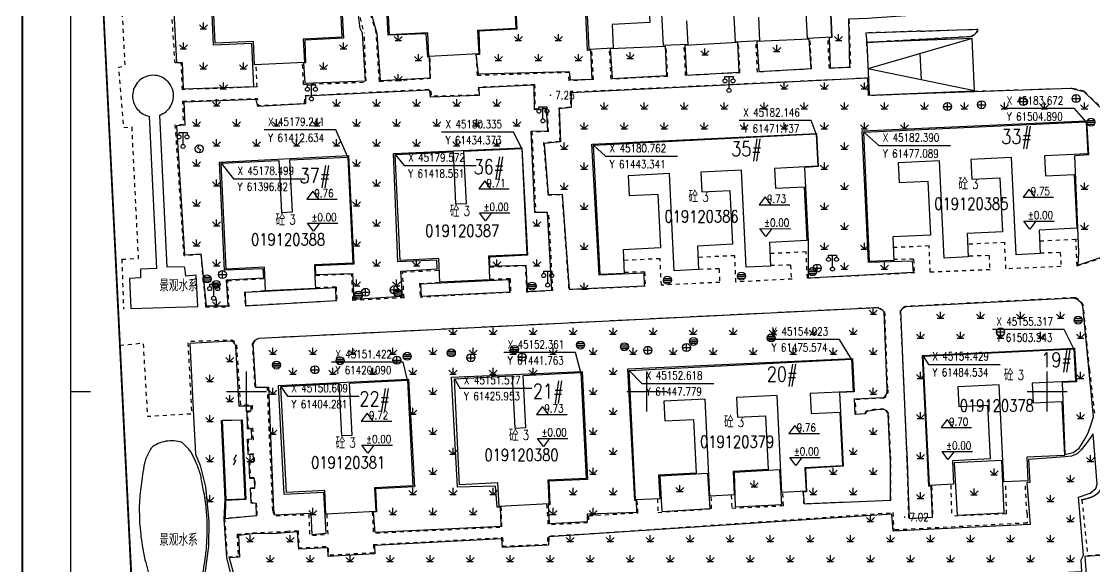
# Model space of a CAD drawing. Extents: x 61369 to 61739, y 45048 to 45284.
# Drawn here: x 61371.9 to 61505.9, y 45128.1 to 45196.2 of the extents above; entities that cross this region are included whole.
import ezdxf
from ezdxf.enums import TextEntityAlignment as Align

# ---------------------------------------------------------------- set-up
doc = ezdxf.new("R2010")
doc.units = 0
doc.header["$LTSCALE"] = 0.5
doc.linetypes.add('X6', pattern=[2, 1, -1])
doc.layers.get('0').update_dxf_attribs({"linetype": 'CONTINUOUS'})
for name, color, linetype in [('COMPONENT', 4, 'CONTINUOUS'), ('DLDW', 11, 'CONTINUOUS'), ('DLSS', 4, 'CONTINUOUS'), ('GCD', 1, 'CONTINUOUS'), ('GXYZ', 4, 'CONTINUOUS'), ('JMD', 6, 'CONTINUOUS'), ('STAIR', 2, 'CONTINUOUS'), ('SXSS', 5, 'CONTINUOUS'), ('TK', 7, 'CONTINUOUS'), ('ZBTZ', 3, 'CONTINUOUS'), ('ZJ', 7, 'CONTINUOUS')]:
    doc.layers.add(name, color=color, linetype=linetype)
doc.styles.add('HZ', font='rs.shx', dxfattribs={"width": 0.8, "bigfont": 'hztxt.shx'})
doc.linetypes.add('10421', pattern='A,2,[150,AAA.SHX,S=1,R=0,X=0,Y=1],1e-11', length=2)
doc.linetypes.add('1161', pattern='A,0,[149,AAA.SHX,S=0.15,R=0,X=0,Y=0],-1.6', length=1.6)

# ---------------------------------------------------------------- blocks, each defined once
blk = doc.blocks.new('gc124')
for p, q in [((-1, 1), (0, 0)), ((-0.8, 0), (0.8, 0)), ((0, 0), (0, 1.6)), ((0, 0), (1, 1))]:
    blk.add_line(p, q)
blk = doc.blocks.new('gc129a')
for p, q in [((0, 0), (0.67, 1.18)), ((0, 0), (0.58, -0.25)), ((-0.05, -1.29), (0.58, -0.25))]:
    blk.add_line(p, q)
blk.add_lwpolyline([(0.75, 1.31, 0, 0.5, 0), (0.53, 0.9, 0.5, 0.5, 0)], format="xyseb")
blk = doc.blocks.new('GC200')
at = {"linetype": 'Continuous', "const_width": 0.2, "flags": 128}
blk.add_lwpolyline([(-0.1, 0, 1), (0.1, 0, 1)], format="xyb", close=True, dxfattribs=at)
blk = doc.blocks.new('gcbj0103')
for p, q in [((-1, 0), (1, 0)), ((-0.9, 0.43), (0.9, 0.43)), ((-0.88, -0.47), (0.88, -0.47))]:
    blk.add_line(p, q)
blk.add_circle((0, 0), 1)
blk = doc.blocks.new('gcbj0102')
for p, q in [((-1, 0), (1, 0)), ((0, -1), (0, 1))]:
    blk.add_line(p, q)
blk.add_circle((0, 0), 1)
blk = doc.blocks.new('gcbj0118')
for p, q in [((-1, 2.9), (-1, 3.5)), ((-1, 3.5), (1, 3.5)), ((0, 0.5), (0, 3.5)), ((1, 3.5), (1, 2.9))]:
    blk.add_line(p, q)
for centre in [(-1, 2.4), (1, 2.4), (0, 0)]:
    blk.add_circle(centre, 0.5)
blk = doc.blocks.new('gcbj0105')
for p, q in [((0, 1), (-0.38, 0.18)), ((-0.38, 0.18), (0.38, -0.18)), ((0, -1), (0.38, -0.18))]:
    blk.add_line(p, q)
blk.add_circle((0, 0), 1)

msp = doc.modelspace()

# ---------------------------------------------------------------- linework, layer by layer
at = {"linetype": 'Continuous'}
for p, q in [((61503.43, 45185.32), (61494.46, 45185.32)), ((61504.89, 45183.67), (61503.43, 45185.32)), ((61411.16, 45182.67), (61402.19, 45182.67)), ((61412.63, 45179.24), (61411.16, 45182.67)), ((61470.51, 45183.82), (61461.54, 45183.82)), ((61471.14, 45182.15), (61470.51, 45183.82)), ((61433.33, 45182.36), (61424.35, 45182.36)), ((61434.37, 45180.33), (61433.33, 45182.36)), ((61477.09, 45182.39), (61478.97, 45180.7)), ((61443.34, 45180.76), (61444.85, 45179.36)), ((61478.97, 45180.7), (61487.95, 45180.7)), ((61418.56, 45179.57), (61419.69, 45178.2)), ((61444.85, 45179.36), (61453.82, 45179.36)), ((61396.82, 45178.5), (61398.36, 45176.56)), ((61419.69, 45178.2), (61428.67, 45178.2)), ((61398.36, 45176.56), (61407.33, 45176.56)), ((61502.14, 45157.72), (61493.17, 45157.72)), ((61503.34, 45155.32), (61502.14, 45157.72)), ((61474.06, 45156.49), (61465.08, 45156.49)), ((61475.57, 45154.02), (61474.06, 45156.49)), ((61441.09, 45154.88), (61432.11, 45154.88)), ((61441.76, 45152.36), (61441.09, 45154.88)), ((61419.56, 45153.66), (61410.59, 45153.66)), ((61420.09, 45151.42), (61419.56, 45153.66)), ((61484.53, 45154.43), (61485.18, 45153.39)), ((61485.18, 45153.39), (61494.15, 45153.39)), ((61447.78, 45152.62), (61449.38, 45151)), ((61404.28, 45150.61), (61405.1, 45149.42)), ((61425.95, 45151.58), (61426.65, 45150.41)), ((61449.38, 45151), (61458.36, 45151)), ((61405.1, 45149.42), (61414.07, 45149.42)), ((61426.65, 45150.41), (61435.62, 45150.41))]:
    msp.add_line(p, q, dxfattribs=at)
at = {"linetype": 'Continuous', "flags": 128}
msp.add_lwpolyline([(61722.21, 45255.42), (61726.1, 45191.78), (61726.28, 45113.41), (61387.09, 45096.66), (61379.71, 45246.23), (61452.77, 45254.46), (61454.39, 45250.75), (61455.82, 45247.93), (61457.5, 45244.9), (61459.17, 45242.2), (61460.76, 45239.87), (61461.94, 45238.24), (61463.27, 45236.51), (61464.06, 45235.52), (61644.52, 45249.52)], close=True, dxfattribs=at)
at = {"layer": 'DLDW', "linetype": 'Continuous'}
for p, q in [((61490.62, 45194.08), (61477.61, 45190.28)), ((61484.11, 45192.18), (61484.26, 45188.9)), ((61490.91, 45187.52), (61477.61, 45190.28))]:
    msp.add_line(p, q, dxfattribs=at)
at = {"layer": 'DLDW', "linetype": 'Continuous', "flags": 128}
msp.add_lwpolyline([(61477.46, 45193.56), (61477.75, 45187), (61490.91, 45187.52), (61490.62, 45194.08)], close=True, dxfattribs=at)
at = {"layer": 'DLSS', "linetype": 'X6'}
for p, q in [((61460.53, 45137.06), (61460.61, 45135.44)), ((61467.05, 45135.75), (61466.99, 45137.39)), ((61469.49, 45137.51), (61469.59, 45135.94)), ((61448.89, 45134.84), (61448.8, 45136.47)), ((61451.32, 45136.6), (61451.38, 45134.9)), ((61458.09, 45135.35), (61458.05, 45136.94)), ((61460.61, 45135.44), (61467.05, 45135.75)), ((61442.76, 45134.5), (61448.89, 45134.84)), ((61451.38, 45134.9), (61458.09, 45135.35))]:
    msp.add_line(p, q, dxfattribs=at)
at = {"layer": 'DLSS', "linetype": 'X6', "flags": 128}
for points in [[(61384.41, 45166.51), (61386.49, 45166.62), (61385.68, 45182.99), (61384.65, 45182.93), (61384.03, 45190.5), (61384.82, 45190.68), (61384.17, 45203.15), (61386.49, 45203.31), (61386.05, 45211.5), (61384.15, 45211.49), (61383.81, 45217.8), (61385.89, 45218.03), (61385.67, 45220.5), (61381.87, 45220.34)], [(61391.97, 45187.68), (61391.85, 45190.96), (61391.05, 45191.04), (61390.25, 45203.51), (61387.93, 45203.39), (61387.4, 45211.58), (61389.29, 45211.79), (61388.9, 45218.1), (61386.97, 45218.08), (61386.73, 45220.56), (61390.03, 45220.76)], [(61407.11, 45188.34), (61414.93, 45188.62), (61414.69, 45194.73)], [(61416.58, 45188.72), (61416.18, 45194.83)], [(61484.18, 45194.98), (61477.35, 45194.76)], [(61477.35, 45194.76), (61477.43, 45193.57)], [(61484.18, 45194.98), (61491.32, 45195.23)], [(61490.48, 45194.31), (61477.43, 45193.57), (61477.69, 45189.13), (61477.75, 45186.98), (61490.9, 45187.49)], [(61445.53, 45188.99), (61445.33, 45192.84)], [(61452.59, 45189.34), (61452.4, 45193.19)], [(61401.31, 45188.02), (61401.18, 45190.77)], [(61407.11, 45188.34), (61406.98, 45191.05)], [(61422.97, 45189.1), (61422.92, 45191.83)], [(61452.59, 45189.34), (61445.53, 45188.99)], [(61401.31, 45188.02), (61391.97, 45187.68)], [(61416.58, 45188.72), (61422.97, 45189.1)], [(61477.69, 45189.13), (61440.42, 45187.35)], [(61392.02, 45186.23), (61401.32, 45186.57), (61401.47, 45185.69), (61407.24, 45185.97), (61407.3, 45186.9)], [(61490.9, 45187.49), (61503.03, 45187.87)], [(61504.66, 45187.45), (61504.31, 45187.56), (61503.03, 45187.87)], [(61504.66, 45187.45), (61507.39, 45184.86), (61507.62, 45184.59)], [(61394.26, 45167.09), (61392.18, 45166.95), (61391.09, 45183.3), (61392.12, 45183.37), (61392.02, 45186.23)], [(61437.71, 45182.45), (61435.63, 45182.42), (61436.1, 45172.37)], [(61439.11, 45181.19), (61437.07, 45181.05), (61437.63, 45174.53)], [(61436.1, 45172.37), (61437.71, 45172.4), (61438.21, 45162.59)], [(61485.41, 45164.88), (61485.26, 45168.17)], [(61494.86, 45165.31), (61494.7, 45168.6)], [(61503.75, 45165.68), (61503.6, 45168.97)], [(61394.26, 45167.09), (61394.87, 45160.55), (61394.87, 45160.55)], [(61451.81, 45163.28), (61451.66, 45166.57)], [(61461.13, 45163.66), (61460.98, 45166.95)], [(61470.05, 45164.13), (61469.89, 45167.42)], [(61492.75, 45166.96), (61490.15, 45166.89)], [(61492.75, 45166.96), (61492.83, 45165.22)], [(61501.65, 45167.34), (61499.14, 45167.27)], [(61501.65, 45167.34), (61501.73, 45165.6)], [(61384.41, 45166.51), (61384.61, 45160.29), (61384.61, 45160.29)], [(61435.01, 45162.4), (61434.86, 45165.69)], [(61459.03, 45165.32), (61456.47, 45165.24)], [(61459.03, 45165.32), (61459.1, 45163.57)], [(61467.95, 45165.78), (61465.45, 45165.71)], [(61467.95, 45165.78), (61468.02, 45164.04)], [(61483.31, 45166.54), (61480.86, 45166.47)], [(61483.31, 45166.54), (61483.39, 45164.8)], [(61501.73, 45165.6), (61494.86, 45165.31)], [(61503.75, 45165.68), (61503.72, 45165.68)], [(61413.28, 45161.36), (61413.13, 45164.65)], [(61419.66, 45161.71), (61419.48, 45164.89)], [(61432.91, 45164.06), (61430.36, 45163.98)], [(61432.91, 45164.06), (61432.98, 45162.36)], [(61449.71, 45164.93), (61447.16, 45164.86)], [(61449.71, 45164.93), (61449.78, 45163.19)], [(61468.15, 45164.04), (61461.13, 45163.66)], [(61483.49, 45164.81), (61470.05, 45164.13)], [(61492.9, 45165.2), (61485.41, 45164.88)], [(61397.81, 45160.56), (61397.62, 45163.84)], [(61399.72, 45162.42), (61402.37, 45162.62)], [(61411.18, 45163.02), (61408.59, 45162.95)], [(61411.18, 45163.02), (61411.26, 45161.28)], [(61421.59, 45163.47), (61424.14, 45163.66)], [(61421.59, 45163.47), (61421.69, 45161.77)], [(61438.21, 45162.59), (61435.01, 45162.4)], [(61449.79, 45163.13), (61440.24, 45162.71)], [(61459.1, 45163.62), (61451.81, 45163.28)], [(61399.72, 45162.42), (61399.83, 45160.68)], [(61411.28, 45161.32), (61399.78, 45160.68)], [(61419.66, 45161.71), (61413.28, 45161.36)], [(61432.98, 45162.36), (61421.69, 45161.77)], [(61503.42, 45161.71), (61482.36, 45160.62)], [(61394.87, 45160.55), (61397.81, 45160.56)], [(61478.88, 45160.47), (61401.5, 45156.62)], [(61479.69, 45159.96), (61480.05, 45150.29)], [(61481.64, 45160.1), (61482.41, 45143.6)], [(61505.3, 45152.74), (61504.54, 45160.74)], [(61384.17, 45155.79), (61387.06, 45156.05), (61387.61, 45146.91), (61393.17, 45147.23), (61392.69, 45156.27), (61398.06, 45156.44)], [(61403.24, 45135.16), (61403.27, 45135.16), (61402.59, 45150.5), (61401.06, 45150.48), (61400.75, 45155.94)], [(61398.73, 45155.81), (61399.22, 45148.33), (61400.67, 45148.33), (61400.67, 45147.48), (61400.11, 45147.48), (61400.15, 45145.5), (61400.73, 45145.53), (61400.8, 45143.96), (61400.18, 45143.95), (61400.23, 45142.22), (61400.91, 45142.24), (61400.94, 45141.1), (61400.37, 45141.07), (61400.45, 45139.25), (61401, 45139.26), (61401.04, 45137.92), (61400.5, 45137.92), (61400.57, 45136.14), (61401.2, 45136.15), (61401.28, 45134.48)], [(61505.3, 45152.74), (61505.96, 45146.8)], [(61479.6, 45149.16), (61476.02, 45148.99), (61476.08, 45147.19), (61477.21, 45147.25)], [(61480.38, 45143.51), (61480.21, 45147.23)], [(61480.46, 45136.39), (61480.49, 45141.32), (61480.38, 45143.51)], [(61482.51, 45141.48), (61482.41, 45143.6)], [(61485.57, 45138.19), (61485.7, 45134.27), (61482.74, 45134.11), (61482.51, 45141.48), (61482.51, 45141.48)], [(61494.93, 45134.71), (61494.84, 45138.62)], [(61497.49, 45134.74), (61497.26, 45138.74)], [(61487.96, 45138.31), (61488.06, 45134.42)], [(61437.48, 45135.95), (61437.65, 45133.39), (61442.76, 45133.65), (61442.76, 45134.5)], [(61480.46, 45136.39), (61469.59, 45135.94)], [(61504.34, 45136.49), (61504.34, 45136.49), (61505.06, 45129.53)], [(61401.28, 45134.48), (61397.25, 45134.12), (61397.55, 45129.36), (61398.93, 45129.48), (61398.93, 45129.48)], [(61403.27, 45135.16), (61403.38, 45134.46), (61404.97, 45134.54)], [(61410.01, 45134.7), (61410.13, 45132.12), (61407.91, 45131.99), (61407.8, 45134.56), (61404.97, 45134.54)], [(61415.7, 45134.99), (61415.83, 45132.32), (61431.88, 45133.09)], [(61431.88, 45133.09), (61431.81, 45135.67)], [(61431.98, 45131.77), (61432.05, 45130.67), (61437.6, 45130.95), (61437.65, 45131.96), (61444.26, 45132.34), (61480.73, 45134.89)], [(61480.73, 45134.89), (61480.85, 45132.7)], [(61494.93, 45134.71), (61488.06, 45134.42)], [(61497.49, 45134.74), (61497.51, 45133.58)], [(61497.51, 45133.58), (61480.85, 45132.7)], [(61398.8, 45132.17), (61400.75, 45132.36)], [(61398.8, 45132.17), (61398.93, 45129.48)], [(61400.75, 45132.36), (61403.5, 45132.47), (61405.11, 45132.53)], [(61406.43, 45132.6), (61405.11, 45132.53)], [(61406.43, 45132.6), (61406.55, 45130.44)], [(61415.84, 45130.88), (61431.98, 45131.77)], [(61415.84, 45130.88), (61415.84, 45129.85), (61410.25, 45129.55), (61410.21, 45130.63), (61406.55, 45130.44)], [(61505.06, 45129.53), (61519.78, 45130.5)]]:
    msp.add_lwpolyline(points, dxfattribs=at)
for points in [[(61413.52, 45208.54, -0.030028), (61414.18, 45206.11, -0.052594), (61414.32, 45204.67, -0.037542), (61414.1, 45202.02, 0.035337), (61413.85, 45199.2, 0.050258), (61414, 45197.48, 0.030461), (61414.69, 45194.73)], [(61414.79, 45208.96, -0.030028), (61415.45, 45206.52, -0.052594), (61415.59, 45205.09, -0.037542), (61415.37, 45202.43, 0.035337), (61415.13, 45199.61, 0.050258), (61415.27, 45197.89, 0.030461), (61416.18, 45194.83)], [(61490.48, 45194.31, 0.138549), (61490.75, 45194.45, 0.053048), (61491.03, 45194.64, 0.019906), (61491.24, 45194.84, 0.050485), (61491.31, 45194.93, 0.135761), (61491.34, 45195.04, 0.078166), (61491.32, 45195.23)], [(61504.54, 45160.74, 0.064296), (61504.32, 45161.11, 0.064296), (61504.01, 45161.42, 0.048056), (61503.73, 45161.6, 0.048056), (61503.42, 45161.71)], [(61478.88, 45160.47, -0.017843), (61479.05, 45160.39, -0.017843), (61479.21, 45160.31, -0.028511), (61479.46, 45160.15, -0.028511), (61479.69, 45159.96)], [(61482.36, 45160.62, 0.055313), (61482.07, 45160.49, 0.055313), (61481.82, 45160.29, 0.022984), (61481.73, 45160.2, 0.022984), (61481.64, 45160.1)], [(61398.06, 45156.44, -0.089179), (61398.32, 45156.35, -0.089179), (61398.55, 45156.18, -0.065227), (61398.66, 45156, -0.065227), (61398.73, 45155.81)], [(61400.75, 45155.94, -0.052083), (61400.84, 45156.14, -0.052083), (61400.98, 45156.31, -0.072119), (61401.22, 45156.5, -0.072119), (61401.5, 45156.62)], [(61480.05, 45150.29, -0.09927), (61480.1, 45149.92, -0.09927), (61480, 45149.57, -0.076114), (61479.83, 45149.34, -0.076114), (61479.6, 45149.16)], [(61479.6, 45147.81, 0.024174), (61478.71, 45147.77, 0.026274), (61477.9, 45147.65, 0.003899), (61477.56, 45147.58, 0.016644), (61477.49, 45147.56, 0.144748), (61477.36, 45147.48, 0.0797), (61477.21, 45147.25)], [(61480.21, 45147.23, 0.049982), (61480.11, 45147.4, 0.049982), (61479.99, 45147.56, 0.058149), (61479.81, 45147.71, 0.058149), (61479.6, 45147.81)]]:
    msp.add_lwpolyline(points, format="xyb", dxfattribs=at)
for points, elevation in [([(61475.24, 45196.45), (61475.45, 45190.46), (61472.81, 45190.33)], 6.29), ([(61461.63, 45189.79), (61461.44, 45193.64)], 5.4), ([(61463.82, 45189.88), (61463.63, 45193.75)], 5.35), ([(61470.58, 45190.27), (61470.39, 45194.09)], 5.36), ([(61472.81, 45190.33), (61472.61, 45194.2)], 5.38), ([(61428.84, 45189.44), (61428.71, 45192.12)], 5.38), ([(61443.32, 45188.94), (61443.13, 45192.73)], 5.38), ([(61454.84, 45189.45), (61454.65, 45193.31)], 5.4), ([(61443.32, 45188.94), (61440.31, 45188.79), (61440.22, 45189.83), (61428.84, 45189.44)], 5.38), ([(61461.63, 45189.79), (61454.84, 45189.45)], 5.4), ([(61470.58, 45190.27), (61463.82, 45189.88)], 5.36), ([(61436.02, 45188.3), (61428.96, 45187.97), (61428.9, 45187), (61423.11, 45186.84), (61423.03, 45187.72), (61407.3, 45186.9)], 6.91), ([(61437.71, 45182.45), (61437.57, 45185.31), (61436.05, 45185.24), (61436.02, 45188.3)], 5.32), ([(61440.42, 45187.35), (61440.46, 45185.49), (61439, 45185.35), (61439.11, 45181.19)], 6.47), ([(61437.63, 45174.53), (61439.39, 45174.59), (61440.24, 45162.71)], 4.71), ([(61503.75, 45165.68), (61503.75, 45165.68), (61503.75, 45165.68), (61506.78, 45166.67), (61507.97, 45168.1), (61509.9, 45172.13)], 3.72), ([(61485.26, 45168.17), (61480.79, 45167.96)], 3.62), ([(61494.7, 45168.6), (61490.08, 45168.38)], 3.62), ([(61503.6, 45168.97), (61499.07, 45168.76)], 3.62), ([(61503.74, 45168.98), (61503.7, 45168.98)], 3.62), ([(61451.66, 45166.57), (61447.09, 45166.36)], 3.62), ([(61460.98, 45166.95), (61456.39, 45166.74)], 3.62), ([(61469.89, 45167.42), (61465.36, 45167.21)], 3.62), ([(61434.86, 45165.69), (61430.28, 45165.48)], 3.62), ([(61397.62, 45163.84), (61402.3, 45164.11)], 3.62), ([(61413.13, 45164.65), (61408.52, 45164.44)], 3.62), ([(61419.48, 45164.89), (61424.06, 45165.15)], 3.62)]:
    msp.add_lwpolyline(points, dxfattribs=dict(at, elevation=elevation))
at = {"layer": 'DLSS', "linetype": 'X6'}
msp.add_lwpolyline([(61506.82, 45138.14, -0.033918), (61506.75, 45137.89, -0.050965), (61506.68, 45137.74, -0.010826), (61506.53, 45137.51, -0.037824), (61506.48, 45137.44, -0.028047), (61506.33, 45137.3, -0.029732), (61506.17, 45137.18, -0.01056), (61506, 45137.07, -0.012037), (61505.85, 45136.98, -0.012419), (61505.62, 45136.86, -0.021933), (61505.48, 45136.81, -0.01688), (61505.31, 45136.75, -0.008692), (61504.97, 45136.65, -0.00559), (61504.86, 45136.62, -0.001743), (61504.5, 45136.53, -0.025825), (61504.37, 45136.51, -0.00525), (61504.25, 45136.5)], format="xyb", dxfattribs=at)
at = {"layer": 'GXYZ', "linetype": 'Continuous', "flags": 128}
msp.add_lwpolyline([(61399.8, 45136.6), (61399.36, 45146.44), (61396.95, 45146.37), (61397.39, 45136.53)], close=True, dxfattribs=at)
at = {"layer": 'JMD', "linetype": 'Continuous', "flags": 128}
for points in [[(61432.99, 45208.54), (61433.65, 45195.32), (61428.85, 45195.08), (61428.93, 45193.58), (61429, 45192.14), (61422.78, 45191.83), (61422.63, 45194.77), (61417.84, 45194.53), (61417.18, 45207.75), (61424.4, 45208.11), (61424.72, 45201.62), (61426.09, 45201.68), (61425.77, 45208.18)], [(61411.26, 45207.44), (61411.88, 45194.23), (61407.08, 45194), (61407.15, 45192.51), (61407.22, 45191.06), (61401, 45190.76), (61400.86, 45193.71), (61396.06, 45193.49), (61395.44, 45206.7), (61402.67, 45207.04), (61402.97, 45200.55), (61404.34, 45200.61), (61404.03, 45207.1)], [(61504.89, 45183.67), (61505.08, 45179.65), (61499.68, 45179.4), (61499.79, 45176.93), (61503.39, 45177.1), (61503.7, 45170.37), (61499.01, 45170.16), (61499.14, 45167.21), (61496.12, 45167.07), (61495.56, 45179.21), (61490.49, 45178.97), (61490.6, 45176.51), (61494.1, 45176.67), (61494.41, 45169.94), (61490.02, 45169.74), (61490.15, 45166.8), (61487.12, 45166.66), (61486.57, 45178.79), (61481.4, 45178.55), (61481.51, 45176.09), (61485.11, 45176.25), (61485.42, 45169.53), (61480.73, 45169.31), (61480.86, 45166.37), (61477.83, 45166.23), (61477.09, 45182.39)], [(61471.14, 45182.15), (61471.34, 45178.12), (61465.94, 45177.85), (61466.07, 45175.39), (61469.66, 45175.56), (61470, 45168.84), (61465.3, 45168.61), (61465.45, 45165.66), (61462.42, 45165.51), (61461.82, 45177.65), (61456.76, 45177.39), (61456.88, 45174.93), (61460.37, 45175.1), (61460.71, 45168.38), (61456.31, 45168.16), (61456.46, 45165.22), (61453.43, 45165.06), (61452.83, 45177.2), (61447.67, 45176.94), (61447.79, 45174.48), (61451.39, 45174.65), (61451.72, 45167.93), (61447.03, 45167.7), (61447.17, 45164.75), (61444.15, 45164.6), (61443.34, 45180.76)], [(61434.37, 45180.33), (61435.01, 45167.12), (61430.22, 45166.89), (61430.29, 45165.39), (61430.36, 45163.94), (61424.14, 45163.64), (61423.99, 45166.59), (61419.2, 45166.36), (61418.56, 45179.57), (61425.78, 45179.92), (61426.1, 45173.43), (61427.46, 45173.49), (61427.15, 45179.99)], [(61412.63, 45179.24), (61413.25, 45166.03), (61408.46, 45165.8), (61408.53, 45164.3), (61408.6, 45162.85), (61402.37, 45162.56), (61402.24, 45165.51), (61397.44, 45165.28), (61396.82, 45178.5), (61404.04, 45178.84), (61404.35, 45172.35), (61405.72, 45172.41), (61405.41, 45178.9)], [(61503.34, 45155.32), (61503.53, 45151.29), (61498.14, 45151.04), (61498.26, 45148.57), (61501.85, 45148.74), (61502.17, 45142.02), (61497.47, 45141.8), (61497.61, 45138.85), (61494.59, 45138.71), (61494.01, 45150.84), (61488.85, 45150.6), (61488.97, 45148.13), (61492.56, 45148.3), (61492.88, 45141.58), (61488.18, 45141.36), (61488.32, 45138.41), (61485.3, 45138.27), (61484.53, 45154.43)], [(61475.57, 45154.02), (61475.78, 45150), (61470.38, 45149.73), (61470.51, 45147.26), (61474.1, 45147.44), (61474.44, 45140.72), (61469.75, 45140.48), (61469.9, 45137.54), (61466.87, 45137.38), (61466.26, 45149.52), (61461.2, 45149.26), (61461.32, 45146.79), (61464.82, 45146.97), (61465.16, 45140.25), (61460.76, 45140.03), (61460.91, 45137.08), (61457.88, 45136.93), (61457.27, 45149.06), (61452.11, 45148.8), (61452.23, 45146.34), (61455.83, 45146.52), (61456.17, 45139.8), (61451.47, 45139.56), (61451.62, 45136.61), (61448.6, 45136.46), (61447.78, 45152.62)], [(61441.76, 45152.36), (61442.42, 45139.15), (61437.62, 45138.91), (61437.7, 45137.41), (61437.77, 45135.96), (61431.55, 45135.65), (61431.4, 45138.6), (61426.61, 45138.36), (61425.95, 45151.58), (61433.17, 45151.94), (61433.5, 45145.44), (61434.86, 45145.51), (61434.54, 45152)], [(61420.09, 45151.42), (61420.77, 45138.21), (61415.98, 45137.96), (61416.05, 45136.47), (61416.13, 45135.02), (61409.91, 45134.7), (61409.75, 45137.64), (61404.96, 45137.4), (61404.28, 45150.61), (61411.5, 45150.98), (61411.84, 45144.49), (61413.2, 45144.56), (61412.87, 45151.05)]]:
    msp.add_lwpolyline(points, close=True, dxfattribs=at)
for points in [[(61450.02, 45202.77), (61450.36, 45196.05), (61445.66, 45195.81), (61445.81, 45192.87), (61442.78, 45192.71), (61441.98, 45208.87)], [(61463.94, 45196.72), (61464.09, 45193.78), (61461.06, 45193.62), (61460.46, 45205.76)], [(61472.93, 45197.17), (61473.07, 45194.22), (61470.05, 45194.07), (61469.44, 45206.21)], [(61454.95, 45196.27), (61455.1, 45193.33), (61452.07, 45193.18), (61451.47, 45205.31)]]:
    msp.add_lwpolyline(points, dxfattribs=at)
at = {"layer": 'STAIR', "color": 1}
msp.add_line((61379.71, 45246.23), (61388.55, 45067.1), dxfattribs=at)
at = {"layer": 'SXSS', "linetype": '10421', "flags": 128}
for points in [[(61389.14, 45184.51, 0.171077), (61390.47, 45185.56, 0.171105), (61390.85, 45187.21, 0.213346), (61389.78, 45189.01, 0.214969), (61387.74, 45189.41, 0.188581), (61386.19, 45188.34, 0.189329), (61385.78, 45186.5, 0.154398), (61386.47, 45185.11, 0.154374), (61387.83, 45184.36)], [(61391.93, 45143.62, 0.063248), (61390.92, 45143.83, 0.063248), (61389.9, 45143.78, 0.06133), (61388.95, 45143.49, 0.06133), (61388.1, 45142.98)], [(61388.1, 45142.98, 0.02446), (61387.42, 45141.64, 0.057498), (61387.23, 45141.04, 0.013633), (61386.98, 45139.58, 0.007867), (61386.67, 45137.03, 0.023748), (61386.59, 45135.74, 0.01448), (61386.63, 45133.61)], [(61394.39, 45138.76, 0.000094), (61394.33, 45139.11, 0.053405), (61394.17, 45139.85, 0.024983), (61393.62, 45141.29, 0.029656), (61393.01, 45142.46, 0.05398), (61392.67, 45142.91, 0.029825), (61391.93, 45143.62)], [(61395.05, 45134.05, 0.01448), (61394.87, 45136.17, 0.023748), (61394.65, 45137.44, -0.018658), (61394.39, 45138.76)], [(61386.63, 45133.61, 0.017227), (61386.94, 45130.8, 0.026684), (61387.3, 45129, 0.002119), (61387.65, 45127.66, -0.00199), (61388.02, 45126.24, -0.015796), (61388.48, 45124.18, -0.010807), (61388.99, 45121.15)], [(61393.99, 45121.41, -0.010807), (61394.18, 45124.48, -0.015796), (61394.43, 45126.57, -0.00199), (61394.65, 45128.03, 0.002119), (61394.86, 45129.39, 0.026684), (61395.03, 45131.22, 0.017227), (61395.05, 45134.05)]]:
    msp.add_lwpolyline(points, format="xyb", dxfattribs=at)
for points in [[(61387.83, 45184.36), (61388.75, 45165.37)], [(61390.09, 45165.54), (61389.14, 45184.51)], [(61388.75, 45165.37), (61386.73, 45165.29), (61386.72, 45164.2), (61385.37, 45164.11), (61385.52, 45160.37), (61393.89, 45160.62), (61393.71, 45164.54), (61392.39, 45164.4), (61392.26, 45165.48)], [(61392.24, 45165.58), (61390.09, 45165.54)]]:
    msp.add_lwpolyline(points, dxfattribs=at)
at = {"layer": 'TK', "linetype": 'Continuous'}
for p, q in [((61400, 45147.5), (61400, 45152.5)), ((61450, 45147.5), (61450, 45152.5)), ((61500, 45147.5), (61500, 45152.5)), ((61377.99, 45150), (61380.49, 45150)), ((61397.5, 45150), (61402.5, 45150)), ((61447.5, 45150), (61452.5, 45150)), ((61497.5, 45150), (61502.5, 45150))]:
    msp.add_line(p, q, dxfattribs=at)
at = {"layer": 'TK', "linetype": 'Continuous', "const_width": 0.25, "flags": 128}
msp.add_lwpolyline([(61371.99, 45051.07), (61738.99, 45051.07), (61738.99, 45273.07), (61371.99, 45273.07)], close=True, dxfattribs=at)
at = {"layer": 'TK', "linetype": 'Continuous', "flags": 128}
msp.add_lwpolyline([(61377.99, 45057.07), (61732.99, 45057.07), (61732.99, 45267.07), (61377.99, 45267.07)], close=True, dxfattribs=at)
at = {"layer": 'ZBTZ', "linetype": '1161', "flags": 128}
for points in [[(61450.41, 45248.2), (61449.1, 45249.69), (61447.87, 45250.57), (61445.64, 45251.56), (61444.56, 45251.87), (61442.83, 45252.05), (61438.5, 45252.16), (61438.23, 45251.61), (61439.04, 45246.5), (61430.68, 45244.57), (61424.25, 45243.73), (61423.39, 45249.14), (61421.74, 45248.97), (61422.22, 45243.53), (61414.58, 45242.74), (61414.1, 45248.23), (61412.09, 45248.03), (61412.47, 45242.55), (61404.85, 45242.24), (61404.57, 45247.67), (61402.82, 45247.58), (61402.87, 45246.26), (61389.92, 45245.24), (61390.32, 45220.55), (61387.1, 45220.34), (61387.3, 45218.27), (61389.24, 45218.35), (61389.71, 45211.56), (61387.81, 45211.4), (61388.24, 45203.55), (61390.56, 45203.69), (61391.24, 45191.09), (61391.96, 45191.09), (61392.08, 45187.77), (61400.89, 45188.06), (61400.65, 45193.46), (61395.87, 45193.24), (61395.27, 45206.79), (61411.37, 45207.53), (61412.1, 45194.11), (61407.26, 45193.87), (61407.37, 45191.01), (61407.09, 45190.99), (61407.26, 45188.49), (61414.84, 45188.78), (61414.47, 45194.74), (61414.18, 45195.32), (61413.72, 45199.03), (61414.05, 45202.75), (61414.18, 45203.88), (61414.19, 45204.85), (61414.02, 45205.98), (61413.79, 45207.09), (61413.36, 45208.62), (61413.3, 45210.24), (61413.14, 45211.62), (61412.75, 45213.76), (61411.99, 45213.78), (61406.02, 45214.49), (61406.05, 45213.53), (61399.77, 45213.16), (61399.34, 45221.67), (61394.48, 45221.42), (61393.91, 45234.89), (61410, 45235.64), (61410.71, 45222.27), (61405.87, 45222.03), (61406.01, 45219.12), (61405.67, 45219.1), (61405.89, 45216.2), (61411.95, 45215.06), (61414.83, 45215.24), (61418.65, 45216.21), (61421.53, 45216.9), (61421.13, 45222.59), (61416.13, 45222.39), (61415.59, 45235.93), (61431.78, 45236.72), (61432.51, 45223.31), (61427.68, 45223.06), (61427.82, 45220.16), (61427.51, 45220.11), (61427.72, 45217.23), (61443.24, 45218.01), (61442.86, 45223.54), (61437.95, 45223.4), (61437.42, 45237), (61453.5, 45237.76), (61453.5, 45237.67), (61454.22, 45224.3), (61449.46, 45223.97), (61449.58, 45221.07), (61449.27, 45221.03), (61449.37, 45218.35), (61459.44, 45218.94), (61458.97, 45226.31), (61457.5, 45228.55), (61458.55, 45230.24), (61462.74, 45233.66)], [(61463.98, 45232.04), (61463.2, 45231.36), (61470.85, 45221.93), (61468.81, 45220.35), (61469.03, 45217.69), (61459.66, 45216.87), (61459.49, 45214.89), (61453.83, 45214.49), (61453.88, 45212.52), (61451.94, 45212.33), (61451.83, 45216.2), (61457.11, 45216.44), (61457.18, 45216.85), (61449.33, 45216.73), (61449.38, 45215.68), (61443.49, 45215.47), (61443.33, 45216.51), (61427.65, 45215.7), (61427.73, 45214.66), (61421.83, 45214.33), (61421.68, 45215.39), (61414.8, 45214.03), (61413.95, 45213.94), (61414.2, 45213.08), (61414.47, 45211.94), (61414.75, 45210.48), (61414.86, 45208.98), (61415.5, 45206.63), (61415.65, 45205.17), (61415.21, 45199.56), (61415.33, 45197.94), (61416.26, 45194.68), (61416.67, 45188.82), (61422.92, 45189.17), (61422.86, 45191.76), (61422.64, 45191.75), (61422.44, 45194.65), (61417.66, 45194.47), (61416.96, 45207.85), (61433.04, 45208.66), (61433.75, 45195.25), (61428.99, 45194.99), (61429.09, 45192.06), (61428.65, 45192.05), (61428.93, 45189.65), (61440.29, 45189.95), (61440.41, 45188.91), (61443.16, 45189.01), (61443, 45192.6), (61442.58, 45192.57), (61441.83, 45208.97), (61478.8, 45210.79), (61479, 45206.63), (61473.81, 45206.29), (61473.92, 45204.08), (61477.36, 45204.23), (61477.74, 45197.3), (61472.98, 45197.14), (61473.1, 45194.21), (61472.77, 45194.17), (61472.89, 45190.42), (61475.37, 45190.51), (61475.22, 45196.51), (61477.57, 45196.62), (61491.99, 45197.59), (61491.88, 45198.07), (61489.34, 45201.35), (61485.23, 45198.13), (61478.81, 45205.8), (61482.9, 45209.05)], [(61490.35, 45194.33), (61490.46, 45194.34), (61490.61, 45194.39), (61490.76, 45194.5), (61491, 45194.67), (61491.15, 45194.79), (61491.27, 45194.94), (61491.32, 45195.04), (61491.3, 45195.21), (61477.37, 45194.72), (61477.48, 45193.58)], [(61461.36, 45193.56), (61454.75, 45193.2), (61454.95, 45189.51), (61461.52, 45189.87)], [(61470.27, 45193.99), (61463.72, 45193.68), (61463.97, 45189.96), (61470.52, 45190.32)], [(61452.32, 45193.05), (61445.41, 45192.79), (61445.65, 45189.06), (61452.49, 45189.43)], [(61418.33, 45179.73), (61434.38, 45180.43), (61435.07, 45167.04), (61430.35, 45166.76), (61430.36, 45165.65), (61434.88, 45165.77), (61435.03, 45162.47), (61438.13, 45162.65), (61437.6, 45172.34), (61436.01, 45172.33), (61435.53, 45182.51), (61437.62, 45182.54), (61437.46, 45185.27), (61435.95, 45185.18), (61435.92, 45188.24), (61429.01, 45187.93), (61429.04, 45186.96), (61422.97, 45186.76), (61422.87, 45187.63), (61407.37, 45186.87), (61407.37, 45185.91), (61401.38, 45185.59), (61401.21, 45186.47), (61392.16, 45186.13), (61392.29, 45183.26), (61391.24, 45183.18), (61392.23, 45167.06), (61394.29, 45167.19), (61394.93, 45160.68), (61397.7, 45160.68), (61397.49, 45163.95), (61402.13, 45164.21), (61402.07, 45165.33), (61397.24, 45165.13), (61396.6, 45178.65), (61412.72, 45179.45), (61413.41, 45165.91), (61408.54, 45165.69), (61408.59, 45164.6), (61413.24, 45164.71), (61413.38, 45161.52), (61419.46, 45161.88), (61419.25, 45165.03), (61423.79, 45165.32), (61423.75, 45166.39), (61418.89, 45166.2)], [(61476.9, 45182.53), (61504.92, 45183.79), (61505.18, 45179.54), (61503.44, 45179.4), (61503.93, 45167.39), (61503.82, 45165.79), (61506.69, 45166.74), (61507.9, 45168.16), (61509.84, 45172.19), (61510.57, 45174.67), (61510.71, 45176.62), (61510.6, 45178.75), (61510.53, 45179.15), (61509.37, 45181.79), (61508.7, 45183), (61507.57, 45184.56), (61507.25, 45184.88), (61504.62, 45187.39), (61504.27, 45187.51), (61503.02, 45187.82), (61477.68, 45186.94), (61477.61, 45189.11), (61440.53, 45187.28), (61440.54, 45185.44), (61439.06, 45185.3), (61439.23, 45181.15), (61437.17, 45180.97), (61437.68, 45174.59), (61439.41, 45174.63), (61440.29, 45162.77), (61449.71, 45163.2), (61449.66, 45164.76), (61444.04, 45164.53), (61443.11, 45180.86), (61471.2, 45182.22), (61471.4, 45178.08), (61469.7, 45177.98), (61470.14, 45168.74), (61470.16, 45164.2), (61483.31, 45164.89), (61483.19, 45166.26), (61477.68, 45166.11)], [(61515.95, 45120.64), (61516.24, 45120.67), (61515.98, 45124.71), (61521.17, 45125.11), (61521.15, 45125.64), (61525.39, 45126), (61524.92, 45134), (61529.28, 45134.31), (61529.37, 45132.79), (61549.03, 45134.29), (61548.98, 45135.82), (61552.5, 45136.09), (61552.55, 45134.6), (61563.26, 45135.4), (61564.46, 45136.89), (61572.4, 45137.59), (61572.73, 45139.31), (61576.49, 45139.49), (61577.1, 45137.93), (61584.28, 45138.49), (61584.34, 45143.65), (61586.17, 45143.74), (61586.21, 45143.43), (61589.62, 45143.71), (61588.14, 45163.12), (61587.47, 45164.89), (61586.26, 45166.28), (61584.73, 45167.17), (61582.96, 45167.47), (61574.69, 45166.99), (61574.83, 45164.03), (61575.32, 45164.06), (61575.54, 45159.94), (61579.71, 45160.12), (61579.73, 45159.57), (61585.03, 45159.89), (61585.25, 45155.79), (61585.57, 45155.81), (61586.1, 45148.15), (61582.11, 45147.89), (61582.16, 45146.81), (61578.06, 45146.57), (61578.2, 45143.9), (61570.48, 45143.47), (61570.28, 45146.24), (61562.2, 45145.87), (61562.36, 45143.89), (61558.34, 45143.72), (61558.43, 45142.64), (61553.94, 45142.35), (61554.06, 45139.67), (61546.47, 45139.16), (61546.24, 45141.82), (61530.32, 45140.91), (61530.52, 45138.27), (61522.76, 45137.93), (61522.61, 45140.65), (61518.47, 45140.45), (61518.36, 45141.52), (61514.46, 45141.37), (61514.05, 45148.93), (61514.34, 45148.95), (61514.06, 45153.04), (61519.26, 45153.29), (61519.28, 45153.87), (61523.68, 45154.12), (61523.4, 45158.07), (61523.17, 45160.59), (61522.93, 45160.56), (61522.7, 45165.38), (61522.47, 45166.32), (61522.24, 45166.48), (61522.01, 45166.6), (61520.79, 45167.12), (61518.98, 45167.49), (61516.66, 45167.22), (61515.04, 45166.41), (61514.12, 45165.58), (61512.89, 45164.05), (61512.67, 45163.62), (61512.46, 45163.04), (61512.28, 45162.25), (61512.21, 45161.3), (61513.98, 45138.83), (61514.27, 45138.35), (61514.63, 45138.17), (61515.17, 45137.94), (61515.8, 45137.84), (61516.68, 45137.79), (61517.61, 45137.7), (61518.53, 45137.62), (61519.21, 45137.58), (61519.97, 45130.38), (61504.73, 45129.39), (61505.18, 45123.25), (61503.37, 45123.1), (61503.8, 45113.85), (61499.04, 45113.61), (61499.19, 45110.73), (61494.78, 45110.52), (61494.82, 45108.24), (61494.87, 45107.26), (61586.33, 45111.78), (61588.08, 45111.93), (61589.05, 45112.45), (61590.09, 45113.5), (61590.96, 45114.86), (61591.5, 45116.12), (61591.71, 45117.76), (61589.82, 45142.05), (61586.43, 45141.8), (61586.66, 45137.07), (61576.87, 45136.42), (61577.27, 45131.32), (61581.5, 45131.65), (61581.53, 45131.2), (61586.87, 45131.54), (61587.12, 45127.49), (61587.62, 45127.52), (61588.2, 45119.85), (61584.11, 45119.49), (61584.2, 45118.36), (61580.16, 45118), (61580.4, 45115.3), (61572.53, 45114.69), (61572.36, 45117.08), (61560.45, 45116.15), (61560.56, 45115.11), (61556.09, 45114.75), (61556.31, 45112.11), (61548.61, 45111.52), (61548.33, 45114.16), (61532.42, 45113), (61532.67, 45110.2), (61524.66, 45109.68), (61524.43, 45112.17), (61520.22, 45112), (61520.16, 45113.15), (61516.39, 45112.88)], [(61432.78, 45163.94), (61421.7, 45163.38), (61421.82, 45161.9), (61432.9, 45162.43)], [(61411.13, 45162.95), (61399.8, 45162.36), (61399.87, 45160.71), (61411.18, 45161.35)], [(61504, 45142.93), (61504.63, 45143.92), (61505.11, 45144.84), (61505.45, 45145.79), (61505.79, 45146.82), (61504.47, 45160.68), (61504.25, 45161.06), (61503.94, 45161.34), (61503.67, 45161.51), (61503.4, 45161.64), (61482.36, 45160.57), (61482.09, 45160.46), (61481.85, 45160.27), (61481.68, 45160.07), (61482.01, 45152.22), (61482.41, 45143.6), (61482.51, 45141.48), (61482.64, 45137.39), (61482.77, 45134.14), (61485.67, 45134.3), (61485.5, 45138.19), (61485.23, 45138.18), (61484.44, 45154.51), (61503.41, 45155.39), (61503.66, 45151.22), (61501.9, 45151.11), (61502.23, 45142.12), (61503.25, 45142.4)], [(61475.68, 45154.12), (61475.89, 45149.97), (61474.07, 45149.87), (61474.54, 45140.67), (61469.83, 45140.39), (61469.96, 45137.49), (61469.54, 45137.47), (61469.63, 45135.99), (61480.42, 45136.45), (61480.44, 45141.31), (61480.32, 45143.49), (61480.15, 45147.22), (61480.07, 45147.39), (61479.95, 45147.53), (61479.8, 45147.66), (61479.6, 45147.74), (61478.73, 45147.69), (61477.93, 45147.59), (61477.53, 45147.51), (61477.38, 45147.4), (61477.26, 45147.2), (61476.03, 45147.14), (61475.94, 45149.1), (61479.58, 45149.26), (61479.76, 45149.43), (61479.93, 45149.65), (61480.01, 45149.95), (61480, 45150.3), (61479.66, 45159.94), (61479.45, 45160.14), (61479.2, 45160.3), (61478.87, 45160.44), (61401.52, 45156.62), (61401.24, 45156.51), (61401.01, 45156.31), (61400.88, 45156.14), (61400.78, 45155.94), (61401.11, 45150.54), (61402.73, 45150.55), (61403.37, 45135.21), (61403.5, 45134.6), (61408, 45134.82), (61408.15, 45132.16), (61409.93, 45132.3), (61409.63, 45137.41), (61404.68, 45137.14), (61403.99, 45150.76), (61420.22, 45151.53), (61420.96, 45138.1), (61416.1, 45137.86), (61416.24, 45134.96), (61415.82, 45134.93), (61416, 45132.45), (61431.8, 45133.2), (61431.72, 45135.57), (61431.3, 45135.55), (61431.11, 45138.19), (61426.35, 45138.06), (61425.61, 45151.78), (61441.91, 45152.51), (61442.58, 45139.02), (61437.75, 45138.8), (61437.86, 45135.87), (61437.66, 45135.87), (61437.79, 45133.53), (61442.59, 45133.78), (61442.57, 45134.71), (61448.76, 45134.95), (61448.7, 45136.38), (61448.5, 45136.38), (61447.62, 45152.81)], [(61504.25, 45128.98), (61504.56, 45129.58), (61503.93, 45136.82), (61505.38, 45137.31), (61506.09, 45137.89), (61506.25, 45138.44), (61505.75, 45144.7), (61504.92, 45143.54), (61504.27, 45142.7), (61503.75, 45142.21), (61503.06, 45141.92), (61502.27, 45141.83), (61497.69, 45141.52), (61497.85, 45138.63), (61497.45, 45138.62), (61497.9, 45133.41), (61480.76, 45132.55), (61480.61, 45134.69), (61437.77, 45131.85), (61437.72, 45130.82), (61431.98, 45130.54), (61431.88, 45131.59), (61415.97, 45130.76), (61416, 45129.75), (61410.18, 45129.42), (61410.13, 45130.49), (61406.5, 45130.33), (61406.35, 45132.48), (61403.77, 45132.29), (61400.78, 45132.21), (61398.97, 45132.03), (61399.09, 45129.32), (61397.8, 45129.23), (61399.73, 45122.28), (61471.2, 45125.76), (61471.54, 45121.43), (61469.54, 45121.32), (61470.02, 45112.06), (61465.53, 45111.81), (61465.71, 45108.92), (61462.03, 45108.74), (61461.81, 45111.66), (61456.51, 45111.41), (61456.62, 45108.45), (61452.93, 45108.21), (61452.72, 45111.13), (61447.12, 45110.87), (61447.21, 45107.98), (61443.83, 45107.87), (61442.99, 45124.22), (61437.44, 45124.02), (61438.11, 45110.64), (61433.28, 45110.39), (61433.52, 45107.44), (61426.81, 45107.15), (61426.67, 45110.07), (61421.9, 45109.85), (61421.36, 45123.21), (61415.52, 45122.94), (61416.48, 45109.58), (61411.63, 45109.27), (61411.77, 45106.32), (61405.23, 45105.99), (61404.93, 45108.85), (61400.23, 45108.56), (61399.37, 45121.93), (61397.53, 45129.28), (61397.18, 45134.06), (61397.3, 45136.55), (61396.86, 45146.37), (61399.45, 45146.46), (61399.89, 45136.51), (61397.37, 45136.41), (61397.32, 45134.13), (61401.23, 45134.5), (61401.18, 45136.03), (61400.57, 45136.05), (61400.49, 45137.94), (61401.01, 45137.95), (61400.99, 45139.15), (61400.41, 45139.13), (61400.32, 45141.12), (61400.89, 45141.22), (61400.82, 45142.1), (61400.18, 45142.13), (61400.11, 45144.04), (61400.64, 45144.08), (61400.61, 45145.34), (61400.11, 45145.35), (61400.07, 45147.6), (61400.58, 45147.63), (61400.58, 45148.17), (61399.07, 45148.18), (61398.66, 45155.7), (61398.54, 45155.96), (61398.3, 45156.19), (61398, 45156.27), (61392.92, 45155.98), (61393.35, 45146.93), (61393.6, 45142.18), (61394.18, 45140.75), (61394.87, 45138.1), (61395.29, 45133.79), (61395.25, 45130.67), (61394.73, 45126.95), (61394.45, 45124.35), (61394.36, 45121.25), (61394.67, 45117.73), (61395.62, 45113.73), (61398.59, 45105.96), (61400.04, 45103.76), (61494.56, 45108.12), (61494.44, 45110.77), (61495.77, 45110.86), (61495.65, 45113.44), (61490.11, 45113.11), (61490.28, 45110.21), (61486.82, 45109.97), (61486.63, 45112.93), (61480.96, 45112.6), (61481.12, 45109.64), (61477.28, 45109.49), (61476.69, 45126.21), (61504.33, 45127.54)], [(61494.35, 45141.4), (61488.38, 45141.11), (61488.77, 45134.58), (61494.62, 45134.87)], [(61457.63, 45139.77), (61451.62, 45139.43), (61451.87, 45135), (61457.89, 45135.4)], [(61466.61, 45140.2), (61460.91, 45139.89), (61461.04, 45135.59), (61466.87, 45135.88)]]:
    msp.add_lwpolyline(points, close=True, dxfattribs=at)
at = {"layer": 'ZJ', "color": 7, "linetype": 'Continuous', "flags": 128}
for points in [[(61430.49, 45175.28), (61429.74, 45176.28), (61428.99, 45175.28), (61432.79, 45175.28)], [(61409, 45174), (61408.25, 45175), (61407.5, 45174), (61411.3, 45174)], [(61498.49, 45174.27), (61497.74, 45175.27), (61496.99, 45174.27), (61500.79, 45174.27)], [(61465.54, 45173.31), (61464.79, 45174.31), (61464.04, 45173.31), (61467.84, 45173.31)], [(61430.59, 45172.29), (61429.84, 45171.29), (61429.09, 45172.29), (61432.89, 45172.29)], [(61409.09, 45171.01), (61408.34, 45170.01), (61407.59, 45171.01), (61411.39, 45171.01)], [(61498.59, 45171.28), (61497.84, 45170.28), (61497.09, 45171.28), (61500.89, 45171.28)], [(61465.63, 45170.33), (61464.88, 45169.33), (61464.13, 45170.33), (61467.93, 45170.32)], [(61437.73, 45147.14), (61436.98, 45148.14), (61436.23, 45147.14), (61440.03, 45147.14)], [(61415.82, 45146.29), (61415.07, 45147.29), (61414.32, 45146.29), (61418.12, 45146.29)], [(61488.27, 45145.49), (61487.52, 45146.49), (61486.77, 45145.49), (61490.57, 45145.49)], [(61469.25, 45144.75), (61468.5, 45145.75), (61467.75, 45144.75), (61471.55, 45144.75)], [(61437.83, 45144.15), (61437.07, 45143.15), (61436.33, 45144.15), (61440.13, 45144.15)], [(61415.91, 45143.31), (61415.16, 45142.31), (61414.41, 45143.31), (61418.21, 45143.3)], [(61488.37, 45142.5), (61487.61, 45141.5), (61486.87, 45142.5), (61490.67, 45142.5)], [(61469.35, 45141.77), (61468.6, 45140.77), (61467.85, 45141.77), (61471.65, 45141.76)]]:
    msp.add_lwpolyline(points, dxfattribs=at)

# ---------------------------------------------------------------- block references
at = {"layer": 'COMPONENT', "linetype": 'Continuous', "xscale": 0.5, "yscale": 0.5}
for name, p in [('gcbj0118', (61408.1, 45186.53, 6.12)), ('gcbj0118', (61460.26, 45187.58, 5.99)), ('gcbj0102', (61497.04, 45186.2, 3.84)), ('gcbj0102', (61503.63, 45186.56, 3.94)), ('gcbj0118', (61437.01, 45183.79, 5.71)), ('gcbj0102', (61487.55, 45185.57, 4.17)), ('gcbj0102', (61491.81, 45185.8, 3.89)), ('gcbj0103', (61505.48, 45183.62, 3.94)), ('gcbj0118', (61392.05, 45180.59, 4.02)), ('gcbj0105', (61394.07, 45180.29, 3.97)), ('gcbj0118', (61473.19, 45165.28, 4.27)), ('gcbj0103', (61470.69, 45164.96, 4.13)), ('gcbj0102', (61471.29, 45165.4, 4.08)), ('gcbj0103', (61395.05, 45164.05, 3.59)), ('gcbj0103', (61396.21, 45163.37, 3.79)), ('gcbj0102', (61396.97, 45164.6, 3.8)), ('gcbj0118', (61437.61, 45163.28, 4.24)), ('gcbj0103', (61452.56, 45163.9, 4.54)), ('gcbj0103', (61461.82, 45164.4, 4.55)), ('gcbj0118', (61395.89, 45161.64, 3.54)), ('gcbj0103', (61413.97, 45162.04, 4.39)), ('gcbj0102', (61414.86, 45162.39, 4.42)), ('gcbj0102', (61418.43, 45162.68, 4.45)), ('gcbj0103', (61418.88, 45162.31, 4.42)), ('gcbj0103', (61435.65, 45163.15, 4.35)), ('gcbj0103', (61503.88, 45158.92, 3.75)), ('gcbj0103', (61465.53, 45156.69, 3.67)), ('gcbj0102', (61494.18, 45157.44)), ('gcbj0103', (61441.71, 45155.8, 3.8)), ('gcbj0103', (61447.19, 45155.59, 4.03)), ('gcbj0102', (61454.95, 45155.49, 3.99)), ('gcbj0103', (61455.81, 45156.25, 3.75)), ('gcbj0103', (61420.07, 45154.4, 3.85)), ('gcbj0103', (61425.57, 45154.81, 3.78)), ('gcbj0102', (61428.01, 45154.22, 3.78)), ('gcbj0103', (61433.48, 45155.26, 3.73)), ('gcbj0102', (61434.42, 45154.3, 3.74)), ('gcbj0102', (61450.11, 45155.14, 3.94)), ('gcbj0103', (61403.73, 45153.3, 3.67)), ('gcbj0102', (61408.53, 45152.71, 3.76)), ('gcbj0103', (61411.67, 45153.84, 3.81)), ('gcbj0102', (61418.77, 45153.91, 3.88))]:
    msp.add_blockref(name, p, dxfattribs=at)
at = {"layer": 'GCD', "linetype": 'Continuous'}
ref = msp.add_blockref('GC200', (61437.96, 45186.98, 7.25), dxfattribs=dict(at, xscale=0.5, yscale=0.5, zscale=0.5))
ref.add_attrib('height', '7.25', dxfattribs={"linetype": 'Continuous', "height": 1, "style": 'HZ', "width": 0.8}).set_placement((61438.56, 45186.98, 7.25), align=Align.MIDDLE_LEFT)
ref = msp.add_blockref('GC200', (61437.96, 45186.98, 7.25), dxfattribs=dict(at, xscale=0.5, yscale=0.5, zscale=0.5))
ref.add_attrib('height', '7.25', dxfattribs={"linetype": 'Continuous', "height": 1, "style": 'HZ', "width": 0.8}).set_placement((61438.56, 45186.98, 7.25), align=Align.MIDDLE_LEFT)
ref = msp.add_blockref('GC200', (61482.21, 45134.32, 7.02), dxfattribs=dict(at, xscale=0.5, yscale=0.5, zscale=0.5))
ref.add_attrib('height', '7.02', dxfattribs={"linetype": 'Continuous', "height": 1, "style": 'HZ', "width": 0.8}).set_placement((61482.81, 45134.32, 7.02), align=Align.MIDDLE_LEFT)
at = {"layer": 'GXYZ', "linetype": 'Continuous', "xscale": 0.5, "yscale": 0.5}
msp.add_blockref('gc129a', (61398.38, 45141.49), dxfattribs=at)
at = {"layer": 'ZBTZ', "linetype": 'Continuous', "xscale": 0.5, "yscale": 0.5}
for p in [(61394.6, 45195.27), (61392.1, 45192.77), (61412.1, 45192.77), (61418.95, 45193.82), (61433.95, 45193.82), (61438.95, 45193.82), (61473.95, 45193.82), (61421.45, 45191.32), (61431.45, 45191.32), (61436.45, 45191.32), (61441.45, 45191.32), (61447.91, 45191.56), (61457.25, 45192.01), (61466.22, 45192.46), (61394.6, 45190.27), (61399.6, 45190.27), (61409.6, 45190.27), (61418.95, 45188.82), (61397.1, 45187.77), (61467.17, 45187.77), (61472.17, 45187.77), (61477.17, 45187.77), (61396.24, 45185.68), (61411.24, 45185.68), (61416.24, 45185.68), (61421.24, 45185.68), (61426.24, 45185.68), (61431.24, 45185.68), (61444.67, 45185.27), (61449.67, 45185.27), (61454.67, 45185.27), (61459.67, 45185.27), (61464.67, 45185.27), (61469.67, 45185.27), (61474.67, 45185.27), (61479.67, 45185.27), (61484.67, 45185.27), (61489.67, 45185.27), (61494.67, 45185.27), (61499.67, 45185.27), (61504.67, 45185.27), (61393.74, 45183.18), (61398.74, 45183.18), (61403.74, 45183.18), (61408.74, 45183.18), (61413.74, 45183.18), (61418.74, 45183.18), (61423.74, 45183.18), (61428.74, 45183.18), (61433.74, 45183.18), (61442.17, 45182.77), (61447.17, 45182.77), (61452.17, 45182.77), (61457.17, 45182.77), (61462.17, 45182.77), (61467.17, 45182.77), (61472.17, 45182.77), (61477.17, 45182.77), (61482.17, 45182.77), (61396.24, 45180.68), (61401.24, 45180.68), (61406.24, 45180.68), (61411.24, 45180.68), (61416.24, 45180.68), (61421.24, 45180.68), (61426.24, 45180.68), (61431.24, 45180.68), (61439.67, 45180.27), (61474.67, 45180.27), (61393.74, 45178.18), (61413.74, 45178.18), (61442.17, 45177.77), (61472.17, 45177.77), (61396.24, 45175.68), (61416.24, 45175.68), (61439.67, 45175.27), (61474.67, 45175.27), (61504.67, 45175.27), (61393.74, 45173.18), (61413.74, 45173.18), (61442.17, 45172.77), (61472.17, 45172.77), (61396.24, 45170.68), (61416.24, 45170.68), (61436.24, 45170.68), (61474.67, 45170.27), (61504.67, 45170.27), (61393.74, 45168.18), (61413.74, 45168.18), (61442.17, 45167.77), (61472.17, 45167.77), (61477.17, 45167.77), (61396.24, 45165.68), (61416.24, 45165.68), (61421.24, 45165.68), (61431.24, 45165.68), (61436.24, 45165.68), (61474.67, 45165.27), (61479.67, 45165.27), (61413.74, 45163.18), (61418.74, 45163.18), (61442.17, 45162.77), (61396.24, 45160.68), (61478.28, 45159.66), (61486.68, 45159.14), (61491.68, 45159.14), (61496.68, 45159.14), (61501.68, 45159.14), (61425.78, 45157.16), (61430.78, 45157.16), (61435.78, 45157.16), (61440.78, 45157.16), (61445.78, 45157.16), (61450.78, 45157.16), (61455.78, 45157.16), (61460.78, 45157.16), (61465.78, 45157.16), (61470.78, 45157.16), (61475.78, 45157.16), (61484.18, 45156.64), (61489.18, 45156.64), (61494.18, 45156.64), (61499.18, 45156.64), (61504.18, 45156.64), (61397.92, 45153.76), (61403.28, 45154.66), (61408.28, 45154.66), (61413.28, 45154.66), (61418.28, 45154.66), (61423.28, 45154.66), (61428.28, 45154.66), (61433.28, 45154.66), (61438.28, 45154.66), (61443.28, 45154.66), (61448.28, 45154.66), (61453.28, 45154.66), (61458.28, 45154.66), (61463.28, 45154.66), (61468.28, 45154.66), (61473.28, 45154.66), (61478.28, 45154.66), (61395.42, 45151.26), (61405.78, 45152.16), (61410.78, 45152.16), (61415.78, 45152.16), (61420.78, 45152.16), (61425.78, 45152.16), (61430.78, 45152.16), (61435.78, 45152.16), (61445.78, 45152.16), (61484.18, 45151.64), (61504.18, 45151.64), (61397.92, 45148.76), (61403.28, 45149.66), (61423.28, 45149.66), (61443.28, 45149.66), (61478.28, 45149.66), (61420.78, 45147.16), (61445.78, 45147.16), (61395.42, 45146.26), (61484.18, 45146.64), (61504.18, 45146.64), (61403.28, 45144.66), (61423.28, 45144.66), (61443.28, 45144.66), (61478.28, 45144.66), (61425.78, 45142.16), (61445.78, 45142.16), (61475.78, 45142.16), (61484.18, 45141.64), (61395.42, 45141.26), (61400.42, 45141.26), (61505.42, 45141.26), (61423.28, 45139.66), (61443.28, 45139.66), (61473.28, 45139.66), (61478.28, 45139.66), (61493.38, 45139.58), (61463.41, 45138.09), (61502.92, 45138.76), (61395.42, 45136.26), (61420.78, 45137.16), (61425.78, 45137.16), (61430.78, 45137.16), (61440.78, 45137.16), (61445.78, 45137.16), (61454.12, 45137.5), (61470.78, 45137.16), (61475.78, 45137.16), (61484.18, 45136.64), (61490.88, 45137.08), (61500.42, 45136.26), (61408.28, 45134.66), (61418.28, 45134.66), (61423.28, 45134.66), (61428.28, 45134.66), (61438.28, 45134.66), (61443.28, 45134.66), (61477.92, 45133.76), (61502.92, 45133.76), (61400.42, 45131.26), (61405.42, 45131.26), (61440.42, 45131.26), (61445.42, 45131.26), (61450.42, 45131.26), (61455.42, 45131.26), (61460.42, 45131.26), (61465.42, 45131.26), (61470.42, 45131.26), (61475.42, 45131.26), (61480.42, 45131.26), (61485.42, 45131.26), (61490.42, 45131.26), (61495.42, 45131.26), (61500.42, 45131.26), (61402.92, 45128.76), (61407.92, 45128.76), (61412.92, 45128.76), (61417.92, 45128.76), (61422.92, 45128.76), (61427.92, 45128.76), (61432.92, 45128.76), (61437.92, 45128.76), (61442.92, 45128.76), (61447.92, 45128.76), (61452.92, 45128.76), (61457.92, 45128.76), (61462.92, 45128.76), (61467.92, 45128.76), (61472.92, 45128.76), (61477.92, 45128.76), (61482.92, 45128.76), (61487.92, 45128.76), (61492.92, 45128.76), (61497.92, 45128.76), (61502.92, 45128.76)]:
    msp.add_blockref('gc124', p, dxfattribs=at)

# ---------------------------------------------------------------- texts
at = {"linetype": 'Continuous', "style": 'HZ', "width": 0.8}
for s, p in [('X 45183.672', (61494.96, 45185.82)), ('X 45182.146', (61462.04, 45184.32)), ('X 45179.241', (61402.69, 45183.17)), ('Y 61504.890', (61494.96, 45183.82)), ('X 45180.335', (61424.85, 45182.86)), ('Y 61471.137', (61462.04, 45182.32)), ('Y 61412.634', (61402.69, 45181.17)), ('Y 61434.373', (61424.85, 45180.86)), ('X 45182.390', (61479.47, 45181.2)), ('X 45180.762', (61445.35, 45179.86)), ('Y 61477.089', (61479.47, 45179.2)), ('X 45179.572', (61420.19, 45178.7)), ('Y 61443.341', (61445.35, 45177.86)), ('X 45178.499', (61398.86, 45177.06)), ('Y 61418.561', (61420.19, 45176.7)), ('Y 61396.821', (61398.86, 45175.06)), ('X 45155.317', (61493.67, 45158.22)), ('X 45154.023', (61465.58, 45156.99)), ('Y 61503.343', (61493.67, 45156.22)), ('X 45152.361', (61432.61, 45155.38)), ('Y 61475.574', (61465.58, 45154.99)), ('X 45151.422', (61411.09, 45154.16)), ('X 45154.429', (61485.68, 45153.89)), ('Y 61420.090', (61411.09, 45152.16)), ('Y 61441.763', (61432.61, 45153.38)), ('X 45151.577', (61427.15, 45150.91)), ('X 45152.618', (61449.88, 45151.5)), ('Y 61484.534', (61485.68, 45151.89)), ('X 45150.609', (61405.6, 45149.92)), ('Y 61447.779', (61449.88, 45149.5)), ('Y 61425.953', (61427.15, 45148.91)), ('Y 61404.281', (61405.6, 45147.92))]:
    msp.add_text(s, height=1, dxfattribs=at).set_placement(p)
at = {"layer": 'JMD', "linetype": 'Continuous', "style": 'HZ', "width": 0.8}
for s, height, p in [('33#', 1.837, (61496.2, 45181.71)), ('35#', 1.837, (61462.46, 45180.16)), ('36#', 1.837, (61430.28, 45177.9)), ('37#', 1.837, (61408.54, 45176.81)), ('019120385', 1.5, (61490.54, 45173.44)), ('019120386', 1.5, (61456.83, 45171.86)), ('019120387', 1.5, (61426.93, 45170.07)), ('019120388', 1.5, (61405.18, 45168.98)), ('景观水系', 1.5, (61391.49, 45163.32)), ('19#', 1.837, (61501.19, 45153.83)), ('20#', 1.837, (61466.9, 45152.03)), ('21#', 1.837, (61437.68, 45149.92)), ('22#', 1.837, (61416.01, 45148.97)), ('019120378', 1.5, (61493.71, 45148.24)), ('019120379', 1.5, (61461.27, 45143.73)), ('019120380', 1.5, (61434.34, 45142.08)), ('019120381', 1.5, (61412.68, 45141.13)), ('景观水系', 1.5, (61391.49, 45131.57))]:
    msp.add_text(s, height=height, dxfattribs=at).set_placement(p, align=Align.MIDDLE)
for p in [(61490.12, 45175.93), (61456.4, 45174.35), (61426.58, 45172.52), (61404.83, 45171.44), (61495.79, 45152.05), (61460.84, 45146.22), (61433.98, 45144.53), (61412.32, 45143.58)]:
    msp.add_text('砼', height=1.5, dxfattribs=at).set_placement(p, align=Align.MIDDLE_RIGHT)
for p in [(61490.62, 45175.89), (61456.9, 45174.31), (61405.33, 45171.46), (61427.08, 45172.54), (61496.29, 45152.07), (61461.34, 45146.18), (61434.48, 45144.56), (61412.82, 45143.61)]:
    msp.add_text('3', height=1.2, dxfattribs=at).set_placement(p, align=Align.MIDDLE_LEFT)
at = {"layer": 'ZJ', "color": 7, "linetype": 'Continuous', "style": 'HZ', "width": 0.8}
for s, p in [('9.71', (61429.96, 45175.52)), ('9.76', (61408.46, 45174.24)), ('9.75', (61497.96, 45174.51)), ('9.73', (61465, 45173.55)), ('9.73', (61437.19, 45147.38)), ('9.72', (61415.28, 45146.53)), ('9.70', (61487.74, 45145.73)), ('9.76', (61468.72, 45144.99))]:
    msp.add_text(s, height=1, dxfattribs=at).set_placement(p)
for p in [(61429.59, 45172.54), (61408.09, 45171.26), (61497.59, 45171.53), (61464.63, 45170.58), (61436.83, 45144.4), (61414.91, 45143.56), (61468.35, 45142.02), (61487.37, 45142.75)]:
    msp.add_text('±0.00', height=1, rotation=359.9415, dxfattribs=at).set_placement(p)

doc.saveas('drawing.dxf')
